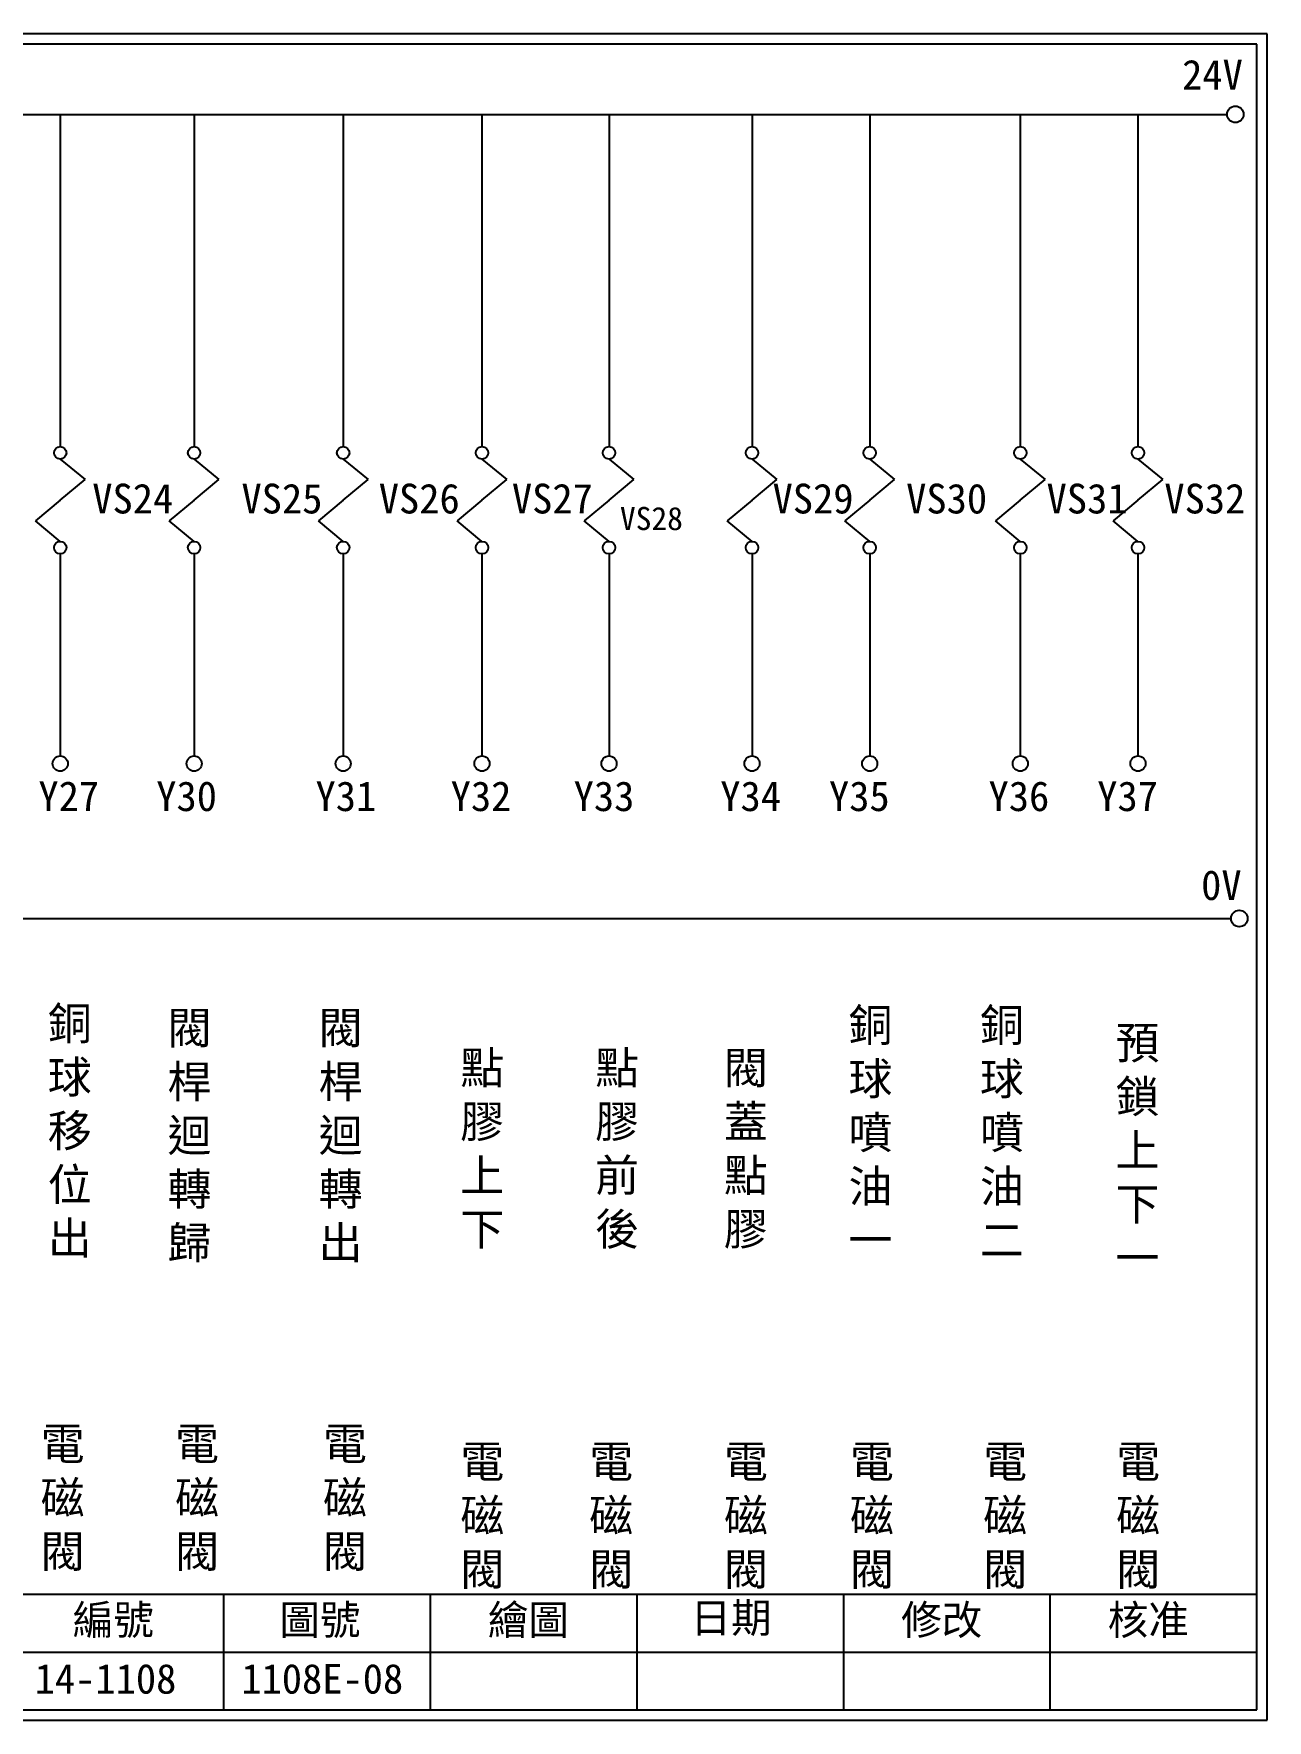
# Model space of a CAD drawing. Extents: x 926 to 1213, y 3 to 207.
# Drawn here: x 1063.5 to 1212.7, y 3 to 207 of the extents above; entities that cross this region are included whole.
import ezdxf

# ---------------------------------------------------------------- set-up
doc = ezdxf.new("R2010")
doc.units = 0
doc.layers.get('0').update_dxf_attribs({"linetype": 'CONTINUOUS'})
doc.layers.add('圖框層', color=7, linetype='CONTINUOUS')
doc.layers.add('標尺寸層', color=3, linetype='CONTINUOUS')
doc.styles.add('CNS', font='romanc.shx', dxfattribs={"bigfont": 'chineset.shx'})
doc.styles.add('STSL', font='kaiu.ttf')

msp = doc.modelspace()

# ---------------------------------------------------------------- linework, layer by layer
for centre in [(1208.88, 197.22), (1209.36, 99.96)]:
    msp.add_circle(centre, 1)
at = {"layer": '圖框層', "color": 7}
for p, q in [((1212.74, 206.97), (925.74, 206.97)), ((1212.74, 3), (1212.74, 206.97)), ((1211.49, 205.72), (926.99, 205.72)), ((1211.49, 4.25), (1211.49, 205.72)), ((926.99, 18.25), (1211.49, 18.25)), ((1086.49, 4.25), (1086.49, 18.25)), ((1111.49, 4.25), (1111.49, 18.25)), ((1136.49, 4.25), (1136.49, 18.25)), ((1161.49, 4.25), (1161.49, 18.25)), ((1186.49, 4.25), (1186.49, 18.25)), ((1061.49, 11.25), (1211.49, 11.25)), ((926.99, 4.25), (1211.49, 4.25)), ((925.74, 3), (1212.74, 3))]:
    msp.add_line(p, q, dxfattribs=at)
at = {"layer": '標尺寸層', "color": 7}
for p, q in [((930.28, 197.22), (1207.88, 197.22)), ((1066.7, 197.22), (1066.7, 157.03)), ((1082.9, 197.22), (1082.9, 157.03)), ((1100.93, 197.22), (1100.93, 157.03)), ((1117.73, 197.22), (1117.73, 157.03)), ((1133.1, 197.22), (1133.1, 157.03)), ((1150.4, 197.22), (1150.4, 157.03)), ((1164.64, 197.22), (1164.64, 157.03)), ((1182.86, 197.22), (1182.86, 157.03)), ((1197.1, 197.22), (1197.1, 157.03)), ((1066.7, 155.53), (1069.71, 153.04)), ((1082.9, 155.53), (1085.9, 153.04)), ((1100.93, 155.53), (1103.94, 153.04)), ((1117.73, 155.53), (1120.73, 153.04)), ((1133.1, 155.53), (1136.1, 153.04)), ((1150.4, 155.53), (1153.4, 153.04)), ((1164.64, 155.53), (1167.65, 153.04)), ((1182.86, 155.53), (1185.86, 153.04)), ((1197.1, 155.53), (1200.11, 153.04)), ((1066.7, 150.55), (1069.71, 153.04)), ((1082.9, 150.55), (1085.9, 153.04)), ((1100.93, 150.55), (1103.94, 153.04)), ((1117.73, 150.55), (1120.73, 153.04)), ((1133.1, 150.55), (1136.1, 153.04)), ((1150.4, 150.55), (1153.4, 153.04)), ((1164.64, 150.55), (1167.65, 153.04)), ((1182.86, 150.55), (1185.86, 153.04)), ((1197.1, 150.55), (1200.11, 153.04)), ((1066.7, 150.55), (1063.7, 148.06)), ((1082.9, 150.55), (1079.89, 148.06)), ((1100.93, 150.55), (1097.93, 148.06)), ((1117.73, 150.55), (1114.73, 148.06)), ((1133.1, 150.55), (1130.09, 148.06)), ((1150.4, 150.55), (1147.4, 148.06)), ((1164.64, 150.55), (1161.64, 148.06)), ((1182.86, 150.55), (1179.85, 148.06)), ((1197.1, 150.55), (1194.1, 148.06)), ((1066.7, 145.57), (1063.7, 148.06)), ((1082.9, 145.57), (1079.89, 148.06)), ((1100.93, 145.57), (1097.93, 148.06)), ((1117.73, 145.57), (1114.73, 148.06)), ((1133.1, 145.57), (1130.09, 148.06)), ((1150.4, 145.57), (1147.4, 148.06)), ((1164.64, 145.57), (1161.64, 148.06)), ((1182.86, 145.57), (1179.85, 148.06)), ((1197.1, 145.57), (1194.1, 148.06)), ((1066.7, 144.07), (1066.7, 119.62)), ((1082.9, 144.07), (1082.9, 119.62)), ((1100.93, 144.07), (1100.93, 119.62)), ((1117.73, 144.07), (1117.73, 119.62)), ((1133.1, 144.07), (1133.1, 119.62)), ((1150.4, 144.07), (1150.4, 119.62)), ((1164.64, 144.07), (1164.64, 119.62)), ((1182.86, 144.07), (1182.86, 119.62)), ((1197.1, 144.07), (1197.1, 119.62)), ((930.49, 99.96), (1208.36, 99.96))]:
    msp.add_line(p, q, dxfattribs=at)
for centre, radius in [((1066.7, 156.28), 0.751), ((1082.9, 156.28), 0.751), ((1100.93, 156.28), 0.751), ((1117.73, 156.28), 0.751), ((1133.1, 156.28), 0.751), ((1150.4, 156.28), 0.751), ((1164.64, 156.28), 0.751), ((1182.86, 156.28), 0.751), ((1197.1, 156.28), 0.751), ((1066.7, 144.82), 0.751), ((1082.9, 144.82), 0.751), ((1100.93, 144.82), 0.751), ((1117.73, 144.82), 0.751), ((1133.1, 144.82), 0.751), ((1150.4, 144.82), 0.751), ((1164.64, 144.82), 0.751), ((1182.86, 144.82), 0.751), ((1197.1, 144.82), 0.751), ((1066.7, 118.7), 0.92), ((1082.9, 118.7), 0.92), ((1100.93, 118.7), 0.92), ((1117.73, 118.7), 0.92), ((1133.1, 118.7), 0.92), ((1150.4, 118.7), 0.92), ((1164.64, 118.7), 0.92), ((1182.86, 118.7), 0.92), ((1197.1, 118.7), 0.92)]:
    msp.add_circle(centre, radius, dxfattribs=at)

# ---------------------------------------------------------------- texts
at = {"layer": '圖框層', "color": 4, "style": 'STSL'}
for s, height, p in [('24V', 3.6, (1202.44, 200.22)), ('VS24', 3.6, (1070.58, 148.95)), ('VS25', 3.6, (1088.63, 148.95)), ('VS26', 3.6, (1105.24, 148.95)), ('VS27', 3.6, (1121.35, 148.95)), ('VS29', 3.6, (1152.89, 148.95)), ('VS30', 3.6, (1169.05, 148.95)), ('VS31', 3.6, (1186.04, 148.95)), ('VS32', 3.6, (1200.29, 148.95)), ('VS28', 2.8, (1134.42, 146.94)), ('Y27', 3.6, (1064.06, 112.96)), ('Y30', 3.6, (1078.32, 112.96)), ('Y31', 3.6, (1097.59, 112.96)), ('Y32', 3.6, (1113.94, 112.96)), ('Y33', 3.6, (1128.82, 112.96)), ('Y34', 3.6, (1146.56, 112.96)), ('Y35', 3.6, (1159.71, 112.96)), ('Y36', 3.6, (1179.02, 112.96)), ('Y37', 3.6, (1192.17, 112.96)), ('0V', 3.6, (1204.74, 102.2)), ('編號', 3.6, (1068.21, 13.34)), ('圖號', 3.6, (1093.21, 13.34)), ('繪圖', 3.6, (1118.44, 13.34)), ('日期', 3.6, (1142.96, 13.59)), ('修改', 3.6, (1168.44, 13.34)), ('核准', 3.6, (1193.44, 13.34)), ('14-1108', 3.6, (1063.61, 6.22)), ('1108E-08', 3.6, (1088.61, 6.22))]:
    msp.add_text(s, height=height, dxfattribs=at).set_placement(p)
at = {"layer": '標尺寸層', "color": 7, "char_height": 3.9, "width": 2.8481, "attachment_point": 5, "style": 'CNS'}
for s, insert in [('{\\fDFKai-SB|b0|i0|c136|p65;銅球移位出}', (1067.85, 74.09)), ('{\\fDFKai-SB|b0|i0|c136|p65;閥桿迴轉歸}', (1082.34, 73.54)), ('{\\fDFKai-SB|b0|i0|c136|p65;閥桿迴轉出}', (1100.62, 73.54)), ('{\\fDFKai-SB|b0|i0|c136|p65;銅球噴油一}', (1164.73, 74.09)), ('{\\fDFKai-SB|b0|i0|c136|p65;銅球噴油二}', (1180.63, 74.09)), ('{\\fDFKai-SB|b0|i0|c136|p65;預鎖上下一}', (1197.04, 71.94)), ('{\\fDFKai-SB|b0|i0|c136|p65;點膠上下}', (1117.76, 71.94)), ('{\\fDFKai-SB|b0|i0|c136|p65;點膠前後}', (1134.08, 71.94)), ('{\\fDFKai-SB|b0|i0|c136|p65;閥蓋點膠}', (1149.65, 71.94)), ('{\\fDFKai-SB|b0|i0|c136|p65;電磁閥}', (1066.99, 29.71)), ('{\\fDFKai-SB|b0|i0|c136|p65;電磁閥}', (1083.26, 29.71)), ('{\\fDFKai-SB|b0|i0|c136|p65;電磁閥}', (1101.15, 29.71)), ('{\\fDFKai-SB|b0|i0|c136|p65;電磁閥}', (1117.77, 27.56)), ('{\\fDFKai-SB|b0|i0|c136|p65;電磁閥}', (1133.36, 27.56)), ('{\\fDFKai-SB|b0|i0|c136|p65;電磁閥}', (1149.67, 27.56)), ('{\\fDFKai-SB|b0|i0|c136|p65;電磁閥}', (1164.91, 27.56)), ('{\\fDFKai-SB|b0|i0|c136|p65;電磁閥}', (1181.03, 27.56)), ('{\\fDFKai-SB|b0|i0|c136|p65;電磁閥}', (1197.12, 27.56))]:
    msp.add_mtext(s, dxfattribs=dict(at, insert=insert))

doc.saveas('drawing.dxf')
